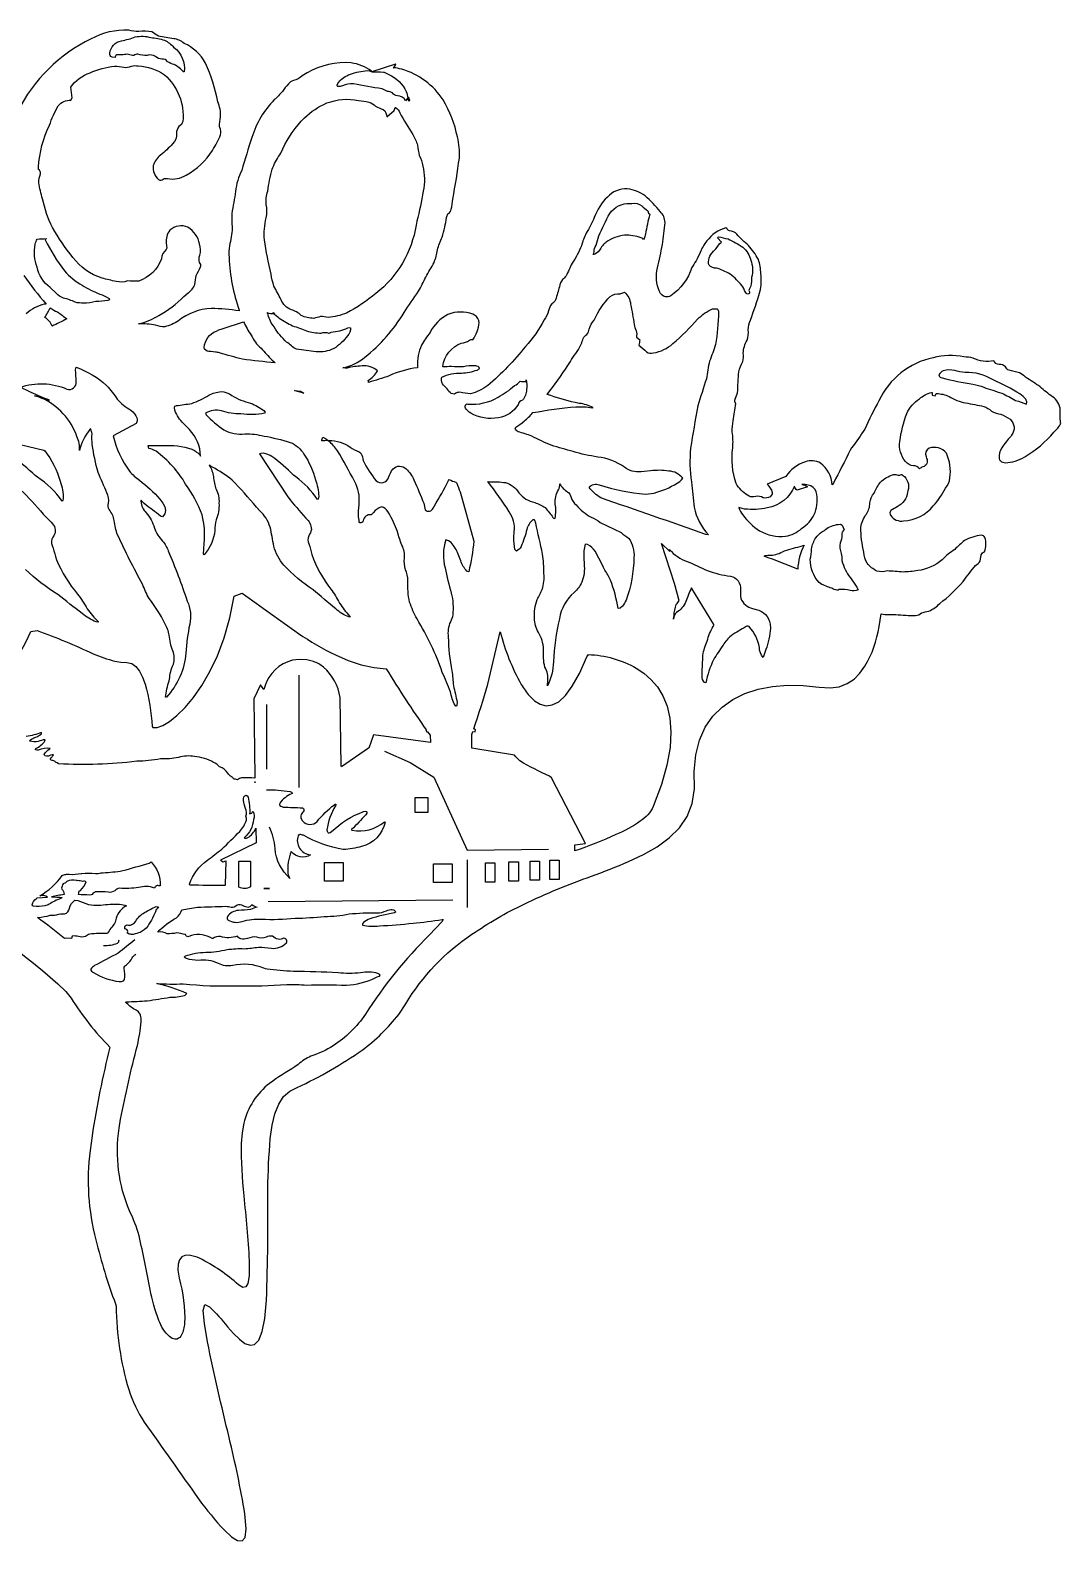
# Model space of a CAD drawing. Extents: x 1.7 to 29.6, y 0.9 to 42.6.
# Drawn here: x 14.39 to 28.33, y 22.17 to 42.61 of the extents above; entities that cross this region are included whole.
import ezdxf

# ---------------------------------------------------------------- set-up
doc = ezdxf.new("R2010")
doc.units = 0
doc.linetypes.add('0', pattern=[0])
doc.layers.add('1', color=7, linetype='0')

msp = doc.modelspace()

# ---------------------------------------------------------------- linework, layer by layer
at = {"layer": '1'}
for p, q in [((18.024033, 33.881729), (18.024033, 32.36097)), ((17.586552, 33.485916), (17.586552, 32.610962)), ((20.300598, 31.383011), (20.300598, 30.737747)), ((17.607384, 30.819382), (20.107262, 30.840218))]:
    msp.add_line(p, q, dxfattribs=at)
for points in [[(13.57438, 30.593529, -0.044635), (14.764706, 29.704674), (14.869312, 29.600952), (14.944256, 29.512642, 0.059472), (15.468751, 28.850328, 0.022771), (15.225774, 27.649263), (15.200012, 27.450775, 0.097722), (15.278763, 26.242393, 0.029607), (15.543514, 25.375435), (15.552418, 25.344383, 0.071149), (15.723362, 24.216072, 0.064079), (15.932042, 23.77556, -0.002054), (16.666775, 22.736856, 0.024811), (17.016628, 22.312347), (17.112251, 22.225227), (17.193005, 22.176003), (17.256218, 22.170891), (17.299221, 22.21608), (17.313728, 22.332695), (17.294327, 22.535118, 0.018485), (17.08131, 23.566715, -0.008055), (16.787901, 24.862385), (16.745697, 25.110619), (16.731796, 25.284225), (16.75312, 25.365356), (16.815948, 25.337654, -0.033522), (17.060204, 25.06739), (17.141113, 24.97599), (17.219536, 24.897934), (17.294151, 24.841553), (17.363602, 24.815262), (17.426567, 24.827438), (17.481705, 24.886459), (17.527683, 25.000702), (17.56316, 25.178551), (17.586798, 25.428398, 0.011185), (17.60535, 26.932262, -0.01755), (17.638275, 27.610931), (17.664307, 27.792244), (17.701599, 27.948364), (17.752232, 28.077942), (17.818256, 28.179665), (17.901749, 28.252174), (18.002445, 28.303711, 0.04379), (18.881453, 28.809135, 0.068935), (19.375275, 29.292488), (19.470222, 29.434662, -0.110842), (20.366585, 30.375692, -0.041088), (21.073036, 30.783417, -0.030495), (21.985373, 31.161043, 0.008599), (22.486116, 31.358742), (22.688984, 31.454933), (22.87421, 31.560959), (23.037273, 31.679794), (23.173649, 31.814468), (23.278812, 31.967964), (23.348232, 32.143295), (23.377377, 32.343475), (23.373898, 32.577988), (23.394497, 32.802979), (23.444935, 33.001999), (23.522816, 33.175789), (23.625767, 33.325043), (23.751392, 33.450485), (23.897297, 33.552803), (24.0611, 33.632729), (24.240406, 33.690956), (24.432835, 33.728203), (24.635998, 33.745178), (24.8475, 33.742592), (25.06496, 33.721161), (25.214909, 33.70858), (25.337254, 33.72541), (25.444378, 33.7668), (25.537304, 33.829041), (25.617046, 33.908463), (25.684658, 34.001366, 0.093036), (25.876629, 34.539032), (25.905315, 34.709122, 0.052844), (26.101604, 34.702263, 0.02837), (26.370527, 34.68866, 0.155202), (26.447544, 34.722527, -0.049264), (26.549129, 34.747185, 0.087552), (26.697796, 34.852013, 0.048582), (27.015018, 35.150749, -0.014016), (27.182613, 35.367165, 0.126129), (27.243893, 35.424141), (27.257858, 35.50824, -0.285411), (27.303143, 35.551743, 0.177005), (27.307447, 35.743927, 0.219404), (27.261921, 35.774994, 0.085507), (27.031277, 35.705475, 0.008487), (26.89925, 35.583534, 0.059961), (26.730129, 35.44207, -0.14728), (26.397976, 35.296814, -0.034923), (26.199833, 35.276253, 0.017079), (25.985867, 35.291718, -0.148715), (25.845829, 35.288948, -0.098005), (25.714573, 35.394814, -0.115662), (25.668652, 35.545799, -0.05165), (25.628368, 35.881851, -0.130985), (25.703747, 36.059082, 0.15357), (25.750189, 36.212685, -0.134787), (25.808224, 36.344521, -0.062392), (25.894085, 36.49131, -0.1275), (26.069632, 36.594685, -0.134862), (26.133358, 36.588074, 0.187687), (26.178478, 36.594925), (26.18716, 36.595581), (26.193953, 36.587708, -0.326844), (26.266819, 36.376671), (26.262392, 36.355164, -0.256224), (26.121847, 36.15976, 0.014359), (26.035263, 36.107788, 0.368841), (26.03233, 36.045322, 0.30373), (26.20805, 35.968399, 0.208419), (26.60976, 36.171478, 0.065393), (26.773785, 36.412933, 0.170726), (26.833881, 36.550285, 0.14982), (26.786327, 36.88488, 0.31125), (26.552513, 36.952194, 0.382201), (26.510723, 36.839783), (26.519327, 36.81456, -0.485197), (26.466696, 36.700394, 0.028083), (26.420546, 36.673439, 0.289341), (26.339886, 36.713066, -0.221095), (26.235096, 36.771729, -0.218407), (26.156574, 37.042831, -0.057086), (26.250717, 37.423679, -0.138549), (26.420689, 37.621681, -0.102325), (26.583607, 37.706894), (26.591869, 37.705521), (26.593052, 37.668869), (26.593449, 37.667877), (26.634884, 37.658844), (26.648739, 37.690041), (26.652309, 37.692139, -0.092288), (26.823513, 37.653595, 0.114701), (27.045246, 37.566528, -0.002993), (27.295048, 37.516708, -0.099652), (27.394802, 37.454529, 0.083071), (27.524548, 37.412598, -0.038237), (27.648487, 37.343216, -0.395936), (27.669804, 37.129608), (27.656656, 37.109684, 0.037037), (27.535395, 36.957741, 0.140605), (27.499031, 36.811356, 0.280256), (27.549557, 36.761673), (27.581425, 36.756111, 0.136931), (27.846409, 36.83535, 0.090924), (28.240032, 37.170059, 0.11658), (28.334591, 37.287537, 0.014649), (28.329075, 37.313362, -0.011566), (28.327473, 37.468048, 0.233104), (28.221157, 37.648514, -0.030254), (28.055492, 37.78244, 0.005321), (27.858936, 37.912025, 0.056762), (27.773739, 37.972672, 0.00112), (27.634302, 38.005695, -0.165044), (27.585972, 38.05175, 0.249097), (27.501453, 38.083202, -0.297473), (27.427876, 38.134277, -0.169071), (27.148594, 38.170334, 0.049213), (27.024418, 38.187248, 0.120991), (26.607227, 38.175789, 0.236424), (25.874462, 37.594765, 0.020063), (25.68256, 37.211578, -0.016737), (25.504669, 36.955769), (25.486773, 36.926144, -0.003094), (25.258364, 36.479897), (25.242786, 36.455513, 0.21641), (25.08313, 36.750141, 0.229966), (24.87821, 36.766354, 0.179286), (24.615009, 36.57048), (24.36031, 36.464973, -0.125635), (24.431215, 36.350826, -0.354488), (24.381575, 36.28706, -0.229235), (24.283665, 36.291847, 0.193428), (24.182217, 36.293068, -0.212888), (24.096979, 36.316341, -0.141331), (23.942562, 36.473793, -0.118295), (23.896267, 36.956718, 0.053238), (23.889919, 37.172104, -0.066994), (23.901524, 37.324066, -0.003301), (23.937496, 37.554977, -0.258717), (23.928532, 37.617332), (23.960567, 37.70219, -0.000698), (23.976398, 37.986282, -0.037567), (24.029949, 38.12471, 0.114516), (24.038364, 38.236633, -0.121485), (24.089354, 38.41259, 0.13028), (24.105434, 38.552834, -0.090525), (24.134007, 38.684143, 0.021028), (24.263149, 39.068008, 0.092599), (24.274471, 39.313507, 0.080892), (24.242115, 39.506523, 0.05088), (24.110546, 39.695663, -0.062317), (23.952908, 39.847057, 0.173144), (23.852688, 39.894875, -0.268625), (23.816219, 39.928459), (23.803448, 39.933083, 0.171391), (23.54665, 39.755241, 0.076928), (23.453388, 39.599907), (23.416241, 39.513496, -0.012326), (23.350475, 39.412399), (23.34251, 39.395004, -0.166243), (23.055984, 39.013046, -0.121854), (22.984798, 38.997826, -0.23723), (22.905161, 39.071259, -0.161079), (22.877703, 39.391796, 0.000077), (22.946497, 39.706917, 0.007248), (22.980078, 40.006359, 0.19184), (22.914402, 40.152405, 0.053001), (22.708708, 40.364704, 0.129791), (22.469067, 40.460983, 0.225046), (22.200531, 40.350044, 0.11517), (22.022587, 40.073318, -0.05442), (21.911564, 39.859383, 0.03959), (21.847721, 39.69194, -0.056261), (21.721188, 39.453552, -0.010017), (21.640347, 39.282608, -0.085874), (21.59103, 39.234108, 0.120034), (21.550465, 39.137108, -0.014427), (21.497601, 38.958885, -0.133547), (21.446568, 38.903755, 0.142286), (21.404377, 38.810863, -0.077614), (21.344509, 38.68927, -0.065776), (21.090008, 38.328377, -0.050232), (20.579872, 37.7995, -0.104022), (20.34692, 37.688225, -0.046833), (20.204048, 37.708488, 0.193424), (20.131737, 37.684448), (20.08622, 37.690384, -0.103901), (20.032234, 37.75576, -0.013471), (19.967094, 37.822586, -0.130123), (19.958317, 37.914162, -0.114529), (20.225458, 37.968414, 0.065657), (20.438326, 38.009171, 0.066458), (20.470364, 38.032249), (20.464191, 38.045944, 0.179287), (20.400629, 38.065823, 0.07678), (20.254124, 38.054375, -0.044533), (20.089489, 38.056488, -0.000598), (19.974529, 38.052406), (19.972691, 38.058723, -0.274389), (20.222015, 38.372818, 0.15788), (20.33292, 38.413261, -0.193245), (20.380848, 38.418991, 0.110821), (20.465956, 38.649422, 0.268917), (20.403084, 38.749916), (20.378475, 38.76326, 0.190253), (20.041481, 38.761314, 0.156258), (19.7999, 38.517448, 0.030606), (19.683716, 38.345833, 0.124795), (19.629053, 38.055851), (19.628727, 38.040764, 0.070816), (19.247456, 37.932198, -0.025375), (18.967239, 37.843025, 0.027295), (18.96188, 37.866913, 0.121211), (19.088573, 37.99707, 0.219712), (18.87929, 38.064842, 0.059373), (18.680099, 38.035805, -0.000378), (18.619659, 38.038048, 0.119926), (18.917534, 38.182724, 0.090394), (19.4478, 38.787113, -0.008885), (19.644344, 39.076248, 0.025702), (19.741577, 39.267929, 0.011665), (19.854111, 39.464767, 0.061473), (19.899673, 39.634819, -0.043212), (19.965008, 39.807755, 0.037557), (20.023609, 40.07452, -0.099818), (20.041679, 40.12204, 0.24877), (20.086647, 40.185181, 0.042413), (20.106556, 40.32325, 0.014748), (20.196327, 40.876247, 0.085757), (20.169933, 41.162971, 0.084819), (19.977966, 41.663216, 0.176046), (19.417007, 42.079849, 0.040147), (19.301456, 42.098701, 0.227815), (19.334942, 42.146553), (19.332199, 42.147087), (19.013542, 42.045845, 0.010879), (19.168324, 42.041386, -0.033546), (19.189095, 42.035614), (19.24152, 42.006508, -0.176796), (19.478573, 41.775879, -0.030487), (19.497238, 41.691772), (19.502911, 41.699471, -0.37471), (19.515675, 41.647079), (19.513832, 41.648056, -0.165213), (19.497055, 41.691505), (19.468739, 41.653084, 0.32337), (19.357265, 41.716946, -0.209599), (19.292671, 41.757858, 0.119853), (19.22208, 41.778244, -0.022836), (19.150902, 41.813957, -0.01054), (18.764389, 41.881767, 0.129841), (18.614109, 41.852131, -0.125491), (18.551094, 41.846436), (18.544514, 41.853409), (18.543625, 41.863731, -0.191519), (18.672256, 41.989792, -0.093269), (18.89286, 42.051804, -0.185704), (19.008381, 42.046875), (19.005558, 42.052307, 0.140158), (18.733486, 42.163223), (18.657497, 42.168823, 0.144004), (18.069466, 41.990837, -0.175902), (17.950741, 41.925926, 0.168465), (17.882687, 41.880623, 0.038533), (17.801346, 41.779121, -0.037868), (17.692753, 41.667404, 0.118701), (17.389223, 41.157135, 0.007094), (17.251949, 40.709915, 0.096611), (17.16938, 40.426842, 0.000603), (17.117733, 40.127602, 0.02909), (17.12291, 39.928932, -0.042788), (17.085136, 39.691803, 0.072074), (17.079842, 39.529785, 0.072407), (17.218662, 38.817978), (17.217979, 38.808357, 0.03953), (16.83844, 38.842388, 0.159228), (16.394604, 38.674618, -0.087286), (16.209599, 38.595268, -0.09839), (16.086426, 38.616547, 0.064056), (15.853695, 38.632874, 0.086047), (16.129303, 38.746513, 0.074811), (16.469296, 39.005363), (16.525185, 39.052513, 0.157667), (16.61747, 39.166985, -0.017008), (16.635227, 39.288124, -0.007592), (16.695887, 39.404011, 0.254697), (16.680744, 39.465157, -0.20159), (16.685785, 39.561371, 0.145689), (16.681143, 39.715721, 0.213368), (16.524055, 39.940235, 0.302876), (16.278059, 39.900063, 0.195413), (16.23011, 39.726608), (16.232716, 39.69278), (16.237396, 39.658615), (16.230156, 39.640747, 0.195855), (16.164059, 39.514687, -0.235884), (15.85807, 39.213692, -0.029348), (15.705212, 39.214417, -0.143128), (15.552932, 39.207085, -0.000274), (15.361568, 39.252266, -0.155044), (14.967169, 39.533676, -0.044968), (14.690662, 39.937454, -0.060148), (14.555691, 40.324608, -0.02661), (14.505502, 40.543976, -0.075214), (14.528876, 40.662064, 0.251627), (14.503582, 40.724228), (14.502121, 40.754417, -0.101261), (14.651375, 41.321144, -0.060644), (14.769891, 41.584896, -0.251747), (14.940678, 41.658363), (14.955391, 41.690712), (14.955936, 41.692711), (14.938236, 41.834473, -0.162184), (15.198685, 42.031055, -0.062695), (15.530102, 42.121574, -0.070567), (15.654217, 42.105209, 0.127672), (15.758205, 42.120644, -0.106784), (15.851158, 42.124107, -0.139013), (16.206635, 42.005257, -0.238696), (16.455145, 41.373131, -0.198287), (16.400795, 41.302368, 0.213898), (16.37047, 41.210358, -0.208971), (16.316368, 41.069328, -0.0399), (16.152082, 40.918159, 0.119578), (16.053547, 40.775688, 0.254455), (16.126139, 40.587372, 0.364079), (16.188498, 40.593513, -0.185061), (16.247395, 40.599258, 0.184896), (16.500376, 40.646378, 0.131578), (16.854837, 40.981308, 0.05346), (16.965305, 41.192604, 0.198646), (16.953255, 41.291023), (16.951645, 41.298622, -0.056031), (16.966183, 41.435402, 0.105519), (16.929085, 41.638199, 0.061213), (16.759462, 42.162624, 0.170246), (16.470795, 42.428719, 0.160734), (16.331627, 42.49131, -0.034762), (16.123562, 42.528381, -0.037904), (16.036407, 42.584541, 0.060585), (15.859768, 42.58947, -0.048512), (15.72263, 42.6054, 0.140213), (15.212985, 42.489082, 0.164272), (14.220055, 41.510292, 0.019066)], [(14.302007, 39.288952, 0.031508), (14.60725, 38.902245), (14.605171, 38.900803), (14.578308, 38.89933, 0.132618), (14.335817, 38.769043, -0.016134)], [(13.478981, 37.185928), (14.572033, 36.923317), (14.585159, 36.917297, -0.103771), (14.793358, 36.505035, -0.094457), (14.837523, 36.265079, -0.112959), (14.822632, 36.236214, 0.09427), (14.487904, 36.559578), (14.456978, 36.583389, 0.038748), (14.136924, 36.841694, 0.072337)], [(14.257019, 36.390915, -0.034412), (14.562958, 36.060997, -0.029319), (14.706608, 35.9104, -0.334608), (14.697824, 35.75016, 0.259996), (14.686935, 35.633682, -0.035231), (14.730278, 35.487572), (14.745991, 35.442299, 0.077664), (15.030361, 34.979027, -0.022489), (15.162281, 34.779007, 0.042366), (15.312115, 34.603073), (15.302784, 34.599342), (15.282631, 34.603287, -0.082811), (15.092576, 34.715576, -0.004198), (14.761997, 34.974106, -0.053224), (14.326337, 35.310825, -0.081028)], [(13.660759, 33.571289, 0.143807), (14.396137, 34.470413), (14.482468, 34.487, -0.020757), (15.242196, 34.17083, 0.03871), (15.535347, 34.072014), (15.615936, 34.057808), (15.695538, 34.052063), (15.762775, 34.040024), (15.819901, 33.99984), (15.86874, 33.936386), (15.909924, 33.854927), (15.944073, 33.760712, -0.054659), (16.038734, 33.185295), (16.050903, 33.172478), (16.10759, 33.173325), (16.183132, 33.200974), (16.273781, 33.255409), (16.375782, 33.336617), (16.485386, 33.444618), (16.598831, 33.579399), (16.712376, 33.740959), (16.822262, 33.929306), (16.924744, 34.14444), (17.01606, 34.386353), (17.092468, 34.65506), (17.150208, 34.950539), (17.259245, 34.989212, 0.000413), (18.019045, 34.446186, 0.031713), (18.519569, 34.155159), (18.691387, 34.08107), (18.865589, 34.023293), (19.041946, 33.984711), (19.20816, 33.965454, 0.016086), (19.747948, 33.141403), (19.740978, 33.136574), (19.757545, 33.114517), (19.767403, 33.114517), (19.799507, 33.07074), (19.807137, 32.971573), (19.803707, 32.971565), (19.035095, 33.075874), (19.033981, 33.073273), (18.969345, 32.895508), (18.96814, 32.893456), (18.5998, 32.640572), (18.599037, 32.648514), (18.582623, 33.577942, 0.181372), (18.357592, 33.991383, 0.077966), (18.223743, 34.065506), (18.131535, 34.089806), (18.029938, 34.095146), (17.939125, 34.082619, 0.270403), (17.563877, 33.726234), (17.551411, 33.688713, -0.020217), (17.506859, 33.748512), (17.413399, 33.561592), (17.43121, 32.505142), (17.43066, 32.490036, 0.019367), (17.250628, 32.492981, 0.140852), (17.19381, 32.466042, 0.01364), (17.140091, 32.479652, 0.3122), (17.113018, 32.505119, -0.15803), (17.065018, 32.556854, 0.154097), (16.951923, 32.643181, 0.124395), (16.871799, 32.701385, 0.11347), (16.612133, 32.78019, 0.129829), (16.395229, 32.767212, -0.049931), (16.152428, 32.747963, -0.034393), (15.830666, 32.716003, -0.041793), (14.773582, 32.681519), (14.752689, 32.695435, -0.189596), (14.719688, 32.720078, 0.082439), (14.67272, 32.730343, -0.588163), (14.676543, 32.769852, 0.16765), (14.702938, 32.805672, 0.088054), (14.638561, 32.787605, -0.248195), (14.58083, 32.800804), (14.580368, 32.809433, -0.164675), (14.647569, 32.880024, 0.037802), (14.657909, 32.891228, 0.123876), (14.498085, 32.867783, -0.106354), (14.460711, 32.870911, -0.263369), (14.464619, 32.891464, 0.167857), (14.588558, 32.993912), (14.591084, 33.005829), (14.584641, 33.008743, 0.064085), (14.498924, 32.984444, -0.095991), (14.380089, 32.989708)], [(14.380669, 32.996437, -0.107069), (14.439812, 33.032494, 0.096207), (14.535957, 33.084038), (14.541626, 33.094696), (14.542004, 33.106445, -0.053973), (14.33617, 33.05246)], [(17.586452, 32.332115, -0.047024), (17.905586, 32.306862), (17.9235, 32.300747, -0.823563), (17.92664, 32.276726, 0.129285), (17.765791, 32.148945, 0.465124), (17.793564, 32.102692), (17.813423, 32.097496, 0.00747), (18.072887, 32.087246, -0.568503), (18.081091, 32.033455), (18.073137, 32.022678, 0.428301), (18.077366, 31.908234, 0.442116), (18.270699, 31.901421, -0.056806), (18.505173, 32.129494), (18.516228, 32.134651), (18.522804, 32.13414), (18.524269, 32.127235), (18.519985, 32.113235, 0.106514), (18.404573, 31.78875, 0.178949), (18.421642, 31.748917), (18.433189, 31.747467), (18.448307, 31.75296), (18.467175, 31.766068, -0.103311), (18.899158, 32.035751), (18.922173, 32.040085), (18.937824, 32.038719), (18.944969, 32.031029), (18.942455, 32.016418), (18.929123, 31.994247, -0.022833), (18.737989, 31.794357, 0.444057), (18.746246, 31.782791, 0.225808), (19.181812, 31.897263), (19.190575, 31.890732, -0.290523), (18.87368, 31.564371, -0.062696), (18.626385, 31.521812, -0.081597), (18.087048, 31.714796, 0.075928), (18.035824, 31.725182), (18.024086, 31.720428), (18.015625, 31.710083, 0.497382), (18.181923, 31.452362, -0.398216), (17.922825, 31.496048, 0.124146), (17.876333, 31.197847, 0.095929), (17.904144, 31.132927, -0.191779), (17.702759, 31.535446, 0.100509), (17.626373, 31.827362)], [(15.806927, 30.299591, 0.017602), (15.581125, 30.120018, 0.005154), (15.258864, 29.952482, 0.072396), (15.209099, 29.905807), (15.208729, 29.892738), (15.220871, 29.877319), (15.244152, 29.859329, 0.105677), (15.592419, 29.736588), (15.626316, 29.738121), (15.651428, 29.746567), (15.665764, 29.762878, 0.08057), (15.659818, 29.914288, -0.275239), (15.692875, 29.964447, 0.142949), (15.76989, 30.058327, -0.125459), (15.820816, 30.105141)], [(15.382038, 30.225349, 0.120592), (15.570868, 30.257425, 0.244459), (15.592125, 30.299347)]]:
    msp.add_lwpolyline(points, format="xyb", dxfattribs=at)
for points in [[(15.536861, 42.235497), (15.49631, 42.243454, -0.411131), (15.46784, 42.295193, -0.345217), (15.623276, 42.462814, 0.04458), (15.810505, 42.516281, -0.117305), (16.021561, 42.508369, -0.047765), (16.206692, 42.472298, -0.112195), (16.330647, 42.375618, -0.271666), (16.472504, 42.043137), (16.46542, 42.043861, 0.072632), (16.337761, 42.141937, -0.058794), (16.245377, 42.180305, 0.313262), (16.170311, 42.216805, -0.17247), (16.086349, 42.250328, 0.223977), (15.970929, 42.266373, -0.101132), (15.847708, 42.2826, 0.178345), (15.790779, 42.266747, -0.119829), (15.720108, 42.279358, 0.107095), (15.646305, 42.273087, 0.066693), (15.559936, 42.27285, 0.312582)], [(17.581337, 40.247406, -0.088994), (17.603535, 40.430954, -0.030312), (17.662235, 40.726303, -0.060611), (17.766994, 40.918915), (17.780407, 40.942322), (17.80821, 41.001976, -0.088533), (18.101618, 41.421833, -0.088958), (18.403961, 41.622604, -0.140085), (18.833326, 41.656124, -0.007728), (18.971043, 41.635178, -0.120085), (19.06266, 41.578941, 0.019873), (19.164005, 41.534012, -0.273361), (19.213409, 41.434265), (19.312088, 41.518936), (19.313862, 41.520775), (19.329861, 41.561195), (19.333805, 41.56266, -0.177634), (19.389378, 41.490372, 0.018565), (19.566784, 41.195641, -0.051333), (19.630501, 41.052719, 0.038994), (19.653992, 40.912239, -0.09735), (19.701752, 40.769753, -0.108905), (19.708702, 40.42955, -0.018522), (19.621494, 40.024406), (19.610821, 39.97049, -0.190211), (19.067551, 39.04575, -0.051659), (18.671074, 38.780502, -0.074392), (18.419712, 38.721153, 0.053828), (18.317802, 38.733185, -0.024889), (18.225246, 38.708595, -0.120148), (18.056377, 38.748604, 0.130458), (17.923218, 38.823349, -0.191281), (17.783531, 38.960922, 0.006297), (17.687775, 39.145676, -0.060947), (17.650497, 39.306976, -0.022482), (17.558609, 39.771854, -0.091169), (17.584482, 40.067764, 0.107502)], [(22.020855, 39.606865, -0.155063), (22.045788, 39.698456, 0.029992), (22.082882, 39.826424, -0.020528), (22.231215, 40.12751, -0.260459), (22.504604, 40.262733), (22.528851, 40.263443, -0.189973), (22.667652, 40.231865, 0.069042), (22.746662, 40.164513), (22.757732, 40.130081), (22.774952, 40.116165, 0.036431), (22.715874, 39.848656, -0.02161), (22.69775, 39.787498), (22.68877, 39.776039), (22.677334, 39.788414), (22.657711, 39.799217, 0.084253), (22.430515, 39.835686, 0.114598), (22.183018, 39.739727, 0.098298), (22.09054, 39.628914, -0.147223), (22.014774, 39.571823), (22.008953, 39.574478, 0.168063)], [(14.742256, 39.047508), (14.658463, 39.124298, -0.169502), (14.481445, 39.399513, -0.128872), (14.45612, 39.710651, -0.056662), (14.483799, 39.782043, 0.016107), (14.610271, 39.786743), (14.592651, 39.771469, 0.045699), (14.854481, 39.349682, 0.084594), (15.092258, 39.157143, 0.056237), (15.333641, 39.037624, -0.02926), (15.447394, 38.983784, -0.073643), (15.463093, 38.965103), (15.453163, 38.95594), (15.438038, 38.949471, -0.042249), (15.276596, 38.938019, -0.109163), (15.111169, 38.915375, -0.068922), (14.998146, 38.92614, 0.056024), (14.839081, 38.983864, -0.10046)], [(23.677731, 39.386574, -0.224167), (23.574955, 39.430016), (23.568983, 39.444237, -0.248053), (23.653606, 39.635994), (23.666842, 39.649105, -0.069254), (23.744442, 39.740028), (23.688984, 39.796669), (23.689426, 39.79834), (23.701199, 39.813118, -0.002098), (23.832272, 39.782845, -0.039258), (24.032833, 39.670036, -0.155875), (24.139202, 39.497681, -0.162825), (24.1497, 39.263077), (24.148769, 39.249054, -0.163675), (24.118519, 39.098911), (24.114803, 39.08696, -0.11641), (24.12254, 39.050323, -0.586394), (24.075779, 39.049728), (24.066814, 39.063126, 0.135812), (23.946026, 39.230804, 0.126988), (23.760685, 39.354904, 0.0836)], [(21.071938, 37.316978, 0.033658), (21.191204, 37.432999, -0.022148), (21.771523, 37.512691, -0.049394), (21.993801, 37.499702), (22.00552, 37.501411, 0.095968), (21.818775, 37.557861), (21.762871, 37.568451, -0.011613), (21.385151, 37.677994, 0.014), (21.665821, 38.068993, -0.037507), (21.809673, 38.287537, 0.064362), (21.871326, 38.436527, -0.145808), (21.922802, 38.491989, 0.186353), (21.952911, 38.56234, -0.121384), (22.022488, 38.686256, -0.094787), (22.239017, 39.006271, -0.186411), (22.37018, 39.041031, 0.123293), (22.420177, 39.060356), (22.429783, 39.06337, -0.192541), (22.51366, 38.899734, -0.01919), (22.560339, 38.626816, 0.050675), (22.589916, 38.542046, -0.128613), (22.591633, 38.452736), (22.634991, 38.421753), (22.638004, 38.418289, -0.016623), (22.626514, 38.344856, -0.048402), (22.728445, 38.256023, 0.249754), (22.822239, 38.240623, 0.141081), (23.087154, 38.367447, 0.028127), (23.420912, 38.698444, -0.100561), (23.623741, 38.835541, -0.121906), (23.68639, 38.835838, -0.254626), (23.702892, 38.792435, -0.037886), (23.662228, 38.354034, -0.02188), (23.582386, 38.130692, 0.026624), (23.538914, 37.890877, 0.003273), (23.4221, 37.523849, 0.006815), (23.326256, 36.951149, 0.064733), (23.337315, 36.494911, 0.004726), (23.374561, 36.153526, 0.140853), (23.567501, 35.780205), (23.531801, 35.783169, 0.004358), (22.10957, 36.278305, -0.078258), (21.951046, 36.424538, -0.325935), (22.088284, 36.456207, 0.052632), (22.715366, 36.331673, 0.094937), (22.867924, 36.356964, 0.077196), (23.180271, 36.502098), (23.203732, 36.523895), (23.218952, 36.545471, 0.212923), (23.030014, 36.643532, 0.06957), (22.783489, 36.644653), (22.698009, 36.63665), (22.655315, 36.63382, -0.183916), (22.429028, 36.69355, 0.128829), (22.06831, 36.832825, -0.038984), (21.737751, 36.907349, -0.011724), (21.439686, 36.990921, -0.01846), (21.176868, 37.113953, 0.024928), (20.991852, 37.174534, -0.250377), (20.952934, 37.22295), (20.954742, 37.229496), (20.958427, 37.235207, 0.036431)], [(14.625195, 38.781212, 0.05005), (14.657627, 38.851349, 0.055492), (14.760189, 38.795456, -0.01055), (14.883144, 38.70237, -0.026167), (14.685183, 38.603943, 0.203434), (14.586441, 38.720093, 0.020897)], [(16.89616, 38.25148), (16.831383, 38.258537, -0.232552), (16.748707, 38.293953), (16.743061, 38.31427, -0.28576), (16.908276, 38.535988), (16.943535, 38.551491, -0.00548), (17.277718, 38.661285, 0.058292), (17.378826, 38.482956, 0.124306), (17.514942, 38.305836, 0.034905), (17.659945, 38.146656), (17.694836, 38.116821), (17.701992, 38.107071, -0.009492), (17.262295, 38.155083, -0.010439), (16.952221, 38.242172, 0.021409)], [(18.684544, 38.473534, -0.100829), (18.495979, 38.298935, -0.144772), (18.256828, 38.257652, -0.007951), (17.992397, 38.293549, -0.142275), (17.92359, 38.339066, 0.054457), (17.85857, 38.387558, -0.071297), (17.689083, 38.592651, -0.124461), (17.610765, 38.757362, 0.035678), (17.596081, 38.786667, 0.04896), (17.687092, 38.769791), (17.675713, 38.785172), (17.675999, 38.785965, -0.002254), (17.760422, 38.71125, 0.013024), (17.937893, 38.606926, -0.040464), (18.129082, 38.538391, 0.073581), (18.327042, 38.510155, -0.205838), (18.425211, 38.508556, 0.284233), (18.461983, 38.523903, 0.09974), (18.686422, 38.578724, -0.185888), (18.725161, 38.581352, -0.207226)], [(14.403885, 37.70649, 0.00977), (14.252377, 37.775002, -0.190262), (14.885547, 37.751495, 0.548043), (15.01265, 37.852821, -0.005617), (15.003044, 38.013229, -0.058405), (15.011974, 38.046104, -0.092393), (15.423939, 37.801872, -0.021269), (15.567474, 37.615288, 0.078195), (15.749139, 37.468132, -0.161075), (15.835523, 37.354862, -0.140112), (15.829594, 37.293571), (15.824291, 37.2882), (15.512102, 37.120651, 0.102187), (15.733406, 36.640251, 0.063505), (15.86879, 36.517891, -0.045279), (16.143108, 36.264473), (16.182552, 36.210136), (16.209084, 36.157692), (16.219376, 36.10849), (16.210094, 36.063858), (16.177906, 36.025131), (16.152031, 36.033783, -0.002742), (15.932494, 36.201809, -0.034603), (15.889812, 36.249092), (15.885895, 36.233917, 0.172071), (15.95857, 36.076988, -0.111984), (16.070114, 35.872032, 0.10812), (16.181694, 35.695343, -0.088129), (16.257195, 35.561546, -0.022588), (16.513882, 34.883804, -0.165474), (16.547485, 34.571732, 0.03705), (16.497488, 34.178116, -0.163641), (16.234318, 33.585922), (16.218204, 33.582909, -0.047062), (16.270855, 33.803352), (16.275158, 33.82576, -0.098861), (16.327486, 34.028397, 0.179839), (16.319118, 34.210022, -0.075424), (16.270382, 34.42083, 0.080492), (16.211246, 34.582504, 0.054557), (15.998352, 34.919136, -0.032519), (15.909648, 35.110657, -0.017072), (15.572216, 35.780109, -0.059438), (15.524771, 35.971695, 0.150493), (15.45723, 36.121361, -0.18097), (15.451015, 36.209087, 0.132311), (15.427043, 36.348961, 0.001589), (15.307047, 36.624504, -0.027888), (15.227901, 37.002258, -0.025285), (15.225673, 37.144642, 0.079119), (15.208172, 37.21283), (15.197387, 37.205704, 0.127789), (15.057634, 36.919804, 0.119919), (15.021817, 37.111458, 0.199532), (14.545712, 37.631302, -0.003452), (14.446232, 37.662407, -0.068112), (14.547825, 37.630646, 0.047487), (14.651455, 37.603264, -0.036425)], [(26.898842, 38.003666, 0.122918), (26.745005, 37.99918, 0.19946), (26.686329, 37.942417, 0.405368), (26.712627, 37.910435), (26.728924, 37.90432, 0.030356), (27.145649, 37.819962, -0.04505), (27.291708, 37.77586, 0.008742), (27.535679, 37.697647, -0.010811), (27.722767, 37.599327, -0.032686), (27.869816, 37.547623), (27.875103, 37.580048), (27.859676, 37.614403), (27.827366, 37.649879), (27.781979, 37.685669, 0.03575), (27.418888, 37.876297, 0.154044), (27.041069, 37.976078, -0.079642)], [(20.31255, 37.549667, 0.158944), (20.720612, 37.642315, 0.061559), (20.942413, 37.80056, 0.11266), (21.019844, 37.857796), (21.038723, 37.85321), (21.095032, 37.852615), (21.096714, 37.853378, 0.158789), (21.099251, 37.879036, -0.1091), (21.104263, 37.745682, -0.200176), (21.050091, 37.600494, 0.282904), (20.990517, 37.539886, -0.226647), (20.725159, 37.364403, -0.18502), (20.350721, 37.426159, -0.089655), (20.279762, 37.494354, -0.24197), (20.282841, 37.544228, -0.207503)], [(16.077053, 36.987358), (16.186062, 36.988625, -0.093096), (16.576778, 36.938885, -0.126034), (16.69479, 36.84539, 0.192755), (16.544071, 37.202766), (16.46487, 37.286018, -0.116306), (16.345795, 37.46489), (16.340298, 37.496117), (16.344673, 37.522919), (16.366898, 37.528595, 0.007124), (16.57465, 37.557671, 0.0588), (16.805927, 37.668751, -0.0961), (16.97237, 37.718048, -0.141911), (17.117287, 37.66613, 0.073578), (17.372417, 37.55994, -0.088087), (17.550453, 37.460129), (17.569054, 37.438797), (17.56197, 37.424561, -0.076675), (17.240337, 37.414917, -0.077374), (16.977013, 37.457195, 0.197517), (16.76318, 37.424469), (16.770042, 37.405121, 0.0589), (17.010845, 37.200462, 0.160044), (17.294626, 37.145866, -0.069581), (17.553066, 37.116135, -0.034732), (17.908638, 37.030899, -0.163336), (18.093422, 36.871407, -0.087987), (18.249641, 36.522469, -0.070315), (18.293976, 36.302307), (18.291821, 36.280617), (18.286633, 36.262367), (18.275772, 36.257683, 0.096178), (17.982666, 36.562576), (17.954052, 36.585724, 0.037182), (17.661119, 36.840282, 0.091841), (17.547581, 36.8834), (17.512032, 36.882378), (17.493591, 36.875748), (17.876411, 36.291965, 0.010373), (18.117195, 36.005775, -0.234741), (18.193741, 35.851456, -0.095109), (18.158585, 35.76844, 0.205034), (18.160156, 35.657349, -0.031117), (18.19994, 35.513077, 0.082599), (18.45908, 35.045738, -0.029365), (18.575474, 34.856857, 0.044146), (18.711281, 34.681335), (18.720093, 34.668205), (18.701996, 34.670296, -0.098456), (18.524317, 34.779236, -0.004554), (18.21801, 35.036255, -0.058999), (17.820641, 35.369774, -0.105609), (17.684547, 35.627213, 0.014094), (17.636398, 35.885422, 0.126836), (17.495842, 36.105919), (17.451279, 36.154678, 0.020113), (17.12009, 36.521629, 0.05474), (16.855782, 36.694324, -0.009473), (16.81078, 36.72393, -0.121005), (16.868397, 36.564568, 0.038229), (16.903786, 36.395645, -0.152109), (16.942814, 36.209236, -0.119179), (16.906025, 35.981838, 0.074195), (16.887878, 35.837395, -0.157348), (16.742798, 35.510063), (16.736191, 35.516747), (16.744411, 35.661972, 0.088103), (16.714615, 36.049835, 0.063373), (16.492966, 36.466972, 0.101659), (16.092876, 36.909828, 0.074312), (15.996353, 36.948441), (15.987282, 36.988976), (16.027813, 36.987648)], [(18.045361, 37.721527), (18.092319, 37.695152), (17.97575, 37.728142), (17.966217, 37.731651, -0.037692)], [(20.214901, 35.42749), (20.178699, 35.51841, 0.106371), (20.084171, 35.674843), (20.05098, 35.698433), (20.01218, 35.712334, 0.139017), (20.003061, 35.33268, 0.016744), (20.087795, 34.991043, -0.082384), (20.107185, 34.696102, -0.075678), (20.074318, 34.603134, 0.127581), (20.045277, 34.398544, 0.040865), (20.094982, 33.939552, -0.01964), (20.116325, 33.738907, -0.026925), (20.165014, 33.513081, -0.071673), (20.158913, 33.462555), (20.148804, 33.461861), (20.138256, 33.473557, -0.085264), (20.077785, 33.656952, 0.006242), (19.965897, 33.918762, 0.054558), (19.623495, 34.641701, -0.044587), (19.523453, 34.869362, -0.073275), (19.501078, 35.162006, 0.108669), (19.466953, 35.308624, -0.106705), (19.454323, 35.465675, 0.131223), (19.420235, 35.638504, -0.042734), (19.359589, 35.824821, 0.023258), (19.243515, 36.073494), (19.22765, 36.097389, 0.229254), (19.142227, 36.156662, 0.179716), (19.035784, 36.081547, -0.032904), (19.001572, 36.051476, 0.418287), (18.895269, 35.969139, -0.388688), (18.850445, 35.943748), (18.842709, 35.955238, -0.084182), (18.835285, 36.134323), (18.840183, 36.194756, 0.154214), (18.776249, 36.506752, 0.013351), (18.547707, 36.916229, 0.059964), (18.432205, 37.048195), (18.420078, 37.054199, 0.015563), (18.33527, 37.051445, -0.02911), (18.347153, 37.101746, -0.063705), (18.42009, 37.057976), (18.431107, 37.054123, -0.175611), (18.717493, 36.964935, 0.023165), (18.841467, 36.901646, -0.24502), (18.888784, 36.806004), (18.895479, 36.78548, 0.064345), (19.071115, 36.512314, 0.534545), (19.238623, 36.554691, -0.078527), (19.298948, 36.672493, -0.4207), (19.476204, 36.671246, -0.111783), (19.581417, 36.523483, -0.006148), (19.715504, 36.206467, 0.053802), (19.734661, 36.117912, 0.539258), (19.840057, 36.140228), (19.858116, 36.173466, 0.028744), (20.048313, 36.513725), (20.058788, 36.528549, 0.04685), (20.148424, 36.49184), (20.155081, 36.486176), (20.160238, 36.479122, -0.007925), (20.207504, 36.360794), (20.392387, 35.693741, -0.030884), (20.324192, 35.281235), (20.299133, 35.290359, -0.125009)], [(21.881374, 35.465469), (21.884594, 35.387367, -0.117822), (21.853191, 35.139874, -0.11295), (21.747982, 35.000732, 0.169651), (21.549297, 34.645462, 0.050371), (21.471083, 34.061409, -0.094965), (21.389431, 33.738052), (21.387684, 33.744148), (21.391794, 33.80291, 0.179115), (21.352467, 33.989952, -0.076391), (21.335388, 34.231644, 0.134228), (21.265659, 34.459885, -0.137886), (21.214516, 34.652519, -0.103416), (21.247948, 34.905029, 0.007034), (21.318356, 35.040123, 0.09759), (21.340969, 35.258369, 0.027862), (21.323565, 35.519527, 0.000094), (21.229763, 35.938358, 0.01541), (21.213779, 35.984612), (21.191444, 35.983269, 0.170851), (21.110073, 35.854164, -0.04024), (21.030844, 35.619991, -0.145821), (20.968601, 35.559425), (20.94891, 35.580582, -0.07521), (20.935352, 35.742447), (20.93886, 35.823326, 0.184571), (20.870796, 36.091713, 0.025529), (20.580139, 36.499817), (20.611008, 36.495987, -0.050631), (20.81918, 36.486626, -0.187585), (21.000723, 36.348995, 0.169393), (21.217535, 36.21664, -0.066731), (21.357189, 36.147636, -0.031458), (21.462439, 36.014236, 0.054529), (21.481609, 35.999962), (21.491497, 36.005836, 0.095838), (21.494894, 36.197056, -0.163554), (21.537945, 36.387909, 0.128067), (21.555943, 36.471619, 0.167339), (21.660942, 36.36338, -0.17665), (21.708549, 36.285973, 0.142488), (21.775684, 36.18399, 0.090607), (21.980259, 36.017357, -0.134889), (22.09988, 35.945717), (22.385212, 35.809982, 0.02028), (22.486774, 35.736977, -0.175922), (22.55862, 35.472427, -0.082049), (22.4527, 34.897736, -0.050074), (22.403721, 34.813705), (22.374401, 34.788109), (22.344524, 34.781868, 0.051988), (22.240561, 35.167702, 0.041796), (22.164549, 35.304016, 0.013272), (22.033749, 35.557449, 0.116384), (21.932262, 35.647575), (21.900707, 35.655472, 0.089163)], [(24.82962, 36.459797, -0.188611), (24.905666, 36.430008), (24.767788, 36.385658, -0.268695), (24.732525, 36.43782, -0.252492), (24.363361, 36.145073, -0.075408), (24.056652, 36.127914), (24.02103, 36.134926), (23.977207, 36.150703, 0.101177), (24.032759, 36.049206, 0.086515), (24.257463, 35.835339, 0.16102), (24.611418, 35.762699, 0.142811), (24.825039, 35.864334), (24.857708, 35.889938, 0.148312), (25.010603, 36.083084, 0.136283), (25.025339, 36.361015, 0.280736), (24.91811, 36.452248, 0.082721)], [(25.485455, 35.027267, 0.093327), (25.337765, 35.039261, -0.281561), (25.304924, 35.033249, -0.104171), (25.23505, 35.058136, -0.046633), (25.08305, 35.119545), (25.063557, 35.135056, -0.18529), (24.944698, 35.449432, 0.08631), (24.959591, 35.591133, -0.079447), (25.018276, 35.739334, -0.023353), (25.098904, 35.819771, 0.095819), (25.167629, 35.865974, -0.138618), (25.347958, 35.922188, -0.104226), (25.374752, 35.911095), (25.404758, 35.847359, 0.330415), (25.373348, 35.777222, -0.091739), (25.350073, 35.670448, 0.158178), (25.364574, 35.529541, -0.059932), (25.373386, 35.431076, 0.09901), (25.487255, 35.200508), (25.547184, 35.114204), (25.575947, 35.07093), (25.590954, 35.035355, -0.171467)], [(24.342274, 34.227249), (24.307171, 34.120651, -0.17284), (24.255669, 34.257713, 0.142175), (24.116236, 34.54034, 0.334219), (24.076809, 34.537781, 0.022155), (23.874332, 34.415352, 0.085132), (23.764978, 34.288017, 0.017547), (23.635426, 34.088753, 0.06498), (23.531521, 33.778847), (23.514172, 33.782547, -0.215902), (23.481625, 33.868416), (23.480495, 33.898697, 0.005395), (23.491459, 34.149719, -0.073154), (23.551205, 34.343376, -0.08643), (23.630316, 34.538033), (23.640705, 34.559517), (23.639523, 34.565582), (23.342571, 35.055443), (23.338184, 35.06221, 0.050144), (23.261711, 34.876133, -0.144266), (23.134163, 34.728745, 0.2149), (23.095707, 34.639091, -0.089259), (23.101482, 34.683769, -0.062291), (23.131329, 34.839386, 0.065305), (23.171658, 34.890129), (23.16814, 34.905968), (23.118725, 35.088547), (23.108715, 35.120834), (22.931965, 35.660667), (23.042637, 35.552727), (23.040302, 35.581711, 0.137598), (23.279034, 35.420967, -0.005537), (23.55183, 35.295486, 0.057018), (23.865705, 35.221863, -0.373482), (24.00176, 35.038239, -0.020316), (24.000805, 34.94651), (24.004749, 34.923332, 0.250606), (24.164791, 34.782768), (24.213245, 34.768394, -0.32833), (24.40202, 34.572311), (24.404919, 34.518456, -0.076083)], [(24.807095, 35.621109, 0.074359), (24.860035, 35.641739, 0.103288), (24.775562, 35.314323, 0.003912), (24.318867, 35.492966, -0.125141), (24.387577, 35.503319, 0.123085), (24.56838, 35.549442, -0.056697)], [(20.747925, 34.468399, 0.062413), (21.031971, 33.757389, 0.035522), (21.144489, 33.601089), (21.215096, 33.534225), (21.290257, 33.488487), (21.369678, 33.468285), (21.453091, 33.478035), (21.540203, 33.522133), (21.630741, 33.605019), (21.724422, 33.731094), (21.820965, 33.904778), (21.920094, 34.130478), (21.941868, 34.16053, -0.118124), (22.590374, 33.977928), (22.692852, 33.908859), (22.788998, 33.824265), (22.875492, 33.722588), (22.949009, 33.602242), (23.006214, 33.461662), (23.043789, 33.299263), (23.058407, 33.113487), (23.046741, 32.902748), (23.005466, 32.665489), (22.931255, 32.400124), (22.820812, 32.105141, -0.134642), (22.643795, 31.90538, -0.054333), (22.315779, 31.725044, -0.028338), (21.759808, 31.505699), (21.759861, 31.586601), (21.902782, 31.603096), (21.90279, 31.603981), (21.445347, 32.491257), (21.417858, 32.513245, -0.021585), (21.013863, 32.721077, -0.05601), (20.943462, 32.800102), (20.364292, 32.893875), (20.364319, 33.077347), (20.378765, 33.118217), (20.408295, 33.114532), (20.413906, 33.142029), (20.391273, 33.154167, 0.011681), (20.581226, 33.759995)], [(17.432339, 32.438622), (17.432507, 32.428646, -0.988213)], [(17.44635, 31.614227), (16.966465, 31.376991), (16.999565, 31.354942), (17.037594, 31.371231), (17.038162, 31.371109), (17.028545, 31.039421), (17.022802, 31.035593, 0.001486), (16.550344, 31.038874), (16.54351, 31.053566, -0.152671), (16.787804, 31.379623, 0.000943), (16.983131, 31.527641, -0.001255), (17.226017, 31.76812, 0.102589), (17.315132, 31.920313, 0.15145), (17.30928, 31.975525, 0.171028), (17.304054, 32.078438), (17.286161, 32.138214, -0.167751), (17.278194, 32.234985), (17.291542, 32.249496), (17.311073, 32.256615), (17.326279, 32.249763), (17.3377, 32.231628, -0.073756), (17.358364, 32.005402, 0.254451), (17.3974, 32.03466), (17.402401, 32.038177), (17.406963, 32.036591, -0.206684), (17.412605, 31.929596, -0.189574), (17.286472, 31.680664), (17.29549, 31.675636), (17.314262, 31.678268), (17.332085, 31.684273, 0.15678), (17.443012, 31.810738)], [(14.58691, 30.761887, -0.079225), (14.436241, 30.756439), (14.419575, 30.76265), (14.417206, 30.775276, -0.195639), (14.469349, 30.85714), (14.485264, 30.870819), (14.622269, 30.878288, 0.250533), (14.519806, 30.897285, 0.109142), (14.821619, 31.1691, -0.18101), (14.869827, 31.184975, -0.138727), (14.917728, 31.189461, 0.083591), (15.077797, 31.199944), (15.087467, 31.198647, -0.054129), (15.270878, 31.197058, 0.072459), (15.343502, 31.20665, 0.010964), (15.606981, 31.2299), (15.641425, 31.236897, 0.003197), (15.998858, 31.338305), (16.011919, 31.345572), (16.024147, 31.354164, -0.226017), (16.147781, 31.03167), (16.137432, 31.030167, 0.471123), (16.073208, 31.001884, 0.157847), (15.854105, 31.008923, -0.063311), (15.596976, 30.99925, 0.192309), (15.533981, 30.965889, -0.198893), (15.444584, 30.944786, 0.051192), (15.273788, 30.948563, 0.132635), (15.228321, 30.91613, -0.14696), (15.194988, 30.906158, -0.002728), (15.041138, 30.912216, 0.098959), (15.047371, 30.951981), (15.053379, 30.958687), (15.070534, 30.969337, 0.093246), (15.146713, 31.085579, 0.205169), (15.101721, 31.091539, 0.016213), (15.033413, 31.101418, -0.413833), (15.018738, 31.101532, 0.192906), (14.883846, 31.090591, -0.235823), (14.844315, 31.064331), (14.834499, 31.056915, 0.088148), (14.811707, 30.998055), (14.815678, 30.987823, -0.214858), (14.848362, 30.913742, 0.02347), (14.678509, 30.880615, -0.023801), (14.822437, 30.874939), (14.815994, 30.866913), (14.802071, 30.858986, 0.072894), (14.645362, 30.782104, -0.068264)], [(17.214855, 31.365959), (17.369125, 31.365959), (17.369125, 31.016525, -0.253799), (17.21468, 31.011833), (17.21468, 31.359734)], [(17.625862, 30.995102), (17.626038, 30.994087, -0.035877), (17.550865, 30.996391)], [(15.554543, 30.594994, -0.148572), (15.482265, 30.458549, 0.068544), (15.43708, 30.387199, 0.030838), (15.194752, 30.378586, 0.064695), (15.136551, 30.346191, -0.166747), (15.041851, 30.347834, 0.06026), (14.965034, 30.352448), (14.955509, 30.34848), (14.946415, 30.318634), (14.937969, 30.318008), (14.877457, 30.324089), (14.873955, 30.323753), (14.854515, 30.31974, 0.014574), (14.485973, 30.60231), (14.494392, 30.605171, 0.067514), (14.660526, 30.634773, 0.131339), (14.736824, 30.6409, 0.302398), (14.746941, 30.638893, -0.090876), (14.852638, 30.652935, 0.351101), (14.919479, 30.731304, -0.155178), (14.994427, 30.838058, -0.087857), (15.141155, 30.791023, 0.100625), (15.290104, 30.770309), (15.344074, 30.771881, -0.029894), (15.5998, 30.784225, -0.071503), (15.690334, 30.76152, 0.212603)], [(19.791111, 30.367569, 0.055477), (18.924877, 29.295944, -0.099264), (18.489496, 28.865822, -0.057149), (18.186914, 28.72599, 0.096794), (18.015751, 28.613541), (17.972004, 28.581383, 0.028346), (17.629168, 28.359488, 0.171264), (17.27972, 27.818489), (17.256386, 27.689888), (17.245544, 27.545998, 0.028998), (17.278296, 26.838852, -0.010294), (17.353443, 25.962231, -0.022288), (17.349529, 25.729294), (17.333466, 25.651642), (17.305645, 25.606873), (17.264343, 25.599205), (17.207829, 25.632866, 0.068109), (16.68116, 25.992687, 0.057633), (16.538589, 26.032799), (16.483791, 26.029884), (16.43951, 26.010139), (16.407539, 25.97155), (16.389679, 25.912117), (16.387733, 25.829834), (16.4035, 25.722687, -0.075719), (16.478962, 25.114746, -0.075828), (16.438118, 24.955023, -0.149599), (16.377666, 24.899727), (16.345726, 24.897186), (16.310925, 24.908226), (16.273743, 24.933205, -0.130342), (16.131649, 25.153259, -0.049022), (16.013659, 25.571922, 0.009902), (15.861836, 26.297024, 0.047573), (15.733287, 26.636538, -0.140238), (15.594345, 27.750938), (15.613209, 27.874834, -0.015346), (15.839449, 28.873161, 0.033104), (15.891376, 29.192665), (15.890163, 29.241722, 0.311118), (15.804829, 29.358643, -0.077194), (15.680199, 29.459862), (15.691803, 29.463257, 0.006179), (15.972726, 29.475403, 0.004286), (16.278893, 29.524864, 0.071486), (16.47765, 29.548136, 0.123257), (16.50827, 29.57457, 0.05317), (16.10104, 29.708237, 0.019606), (16.459709, 29.704918, 0.030146), (17.184929, 29.678146, 0.02513), (17.860596, 29.697716, -0.021547), (18.129879, 29.688568, -0.01244), (18.669865, 29.688385, 0.101029), (19.055853, 29.786173), (19.085363, 29.79871), (19.114769, 29.811493), (19.124462, 29.820953, 0.206745), (19.095413, 29.845505, 0.114563), (18.859608, 29.855873, -0.0672), (18.554804, 29.855528, 0.005103), (17.951134, 29.873848, -0.015454), (17.593727, 29.903831), (17.572414, 29.909174), (17.551376, 29.915522, 0.160563), (17.130085, 29.951492, -0.1629), (16.935768, 29.981255, 0.139583), (16.661377, 30.022797, -0.080342), (16.505291, 30.0467), (16.48727, 30.056129), (16.471485, 30.067833), (16.490925, 30.082703, -0.093472), (16.763851, 30.132423, 0.059216), (17.053158, 30.170525, -0.041089), (17.28693, 30.181274, 0.036916), (17.478306, 30.203186, -0.051403), (17.653297, 30.186302, 0.227579), (17.855207, 30.260561, 0.829902), (17.797174, 30.314856), (17.784262, 30.311214, -0.237557), (17.70426, 30.324783), (17.685347, 30.335938), (17.667328, 30.348488, 0.192709), (17.582386, 30.336098, -0.193836), (17.454369, 30.336918, 0.162037), (17.330456, 30.318018, -0.118142), (17.240387, 30.312462, -0.140676), (17.194252, 30.35112, -0.158142), (16.963385, 30.344625, 0.211987), (16.862137, 30.317757), (16.851467, 30.318039, 0.208202), (16.570858, 30.359966, 0.00857), (16.524601, 30.342052, -0.382987), (16.490776, 30.37085, 0.055064), (16.367043, 30.394386, -0.071609), (16.244785, 30.383896, 0.150193), (16.115562, 30.406578, -0.072265), (16.368813, 30.598814, 0.173097), (16.44029, 30.705597, -0.001532), (16.651772, 30.742577, 0.004602), (17.033943, 30.75573, -0.072653), (17.10651, 30.740677, 0.180863), (17.190416, 30.77314, -0.25778), (17.265451, 30.764658, 0.071305), (17.341637, 30.743834, 0.257863), (17.383064, 30.77121), (17.389709, 30.777733, 0.088578), (17.461246, 30.743248, 0.032915), (17.368404, 30.711754, -0.029047), (17.206738, 30.699982, 0.203619), (17.05699, 30.616608, 0.373303), (17.069756, 30.566818, 0.21384), (17.259125, 30.550171, -0.091753), (17.518505, 30.580582, 0.036923), (17.974232, 30.594307, 0.0263), (18.368977, 30.617821, 0.050369), (18.705162, 30.650848, -0.034807), (19.081301, 30.664074, 0.104746), (19.21063, 30.69507, -0.050256), (19.289295, 30.712488, -0.314933), (19.3316, 30.675728), (19.317726, 30.666542, 0.025742), (18.983192, 30.584867, 0.085413), (18.89827, 30.534264), (18.883934, 30.515831), (18.88448, 30.501022, 0.100707), (19.114243, 30.491753, 0.036053), (19.569218, 30.527885, 0.022604), (19.962439, 30.576939), (19.9781, 30.578033), (19.959507, 30.544579)], [(15.759266, 30.374222, -0.108735), (15.704082, 30.391212), (15.705582, 30.399391, 0.532773), (15.683674, 30.444611), (15.668396, 30.448906), (15.670279, 30.47757, -0.53931), (15.717483, 30.50004, 0.298761), (15.81813, 30.552765, -0.138947), (15.937176, 30.668671, -0.043227), (16.095661, 30.751373, 0.018841), (16.123608, 30.746346), (16.114159, 30.727432, 0.320514), (16.104843, 30.714111), (16.094669, 30.711708, -0.062325), (15.979174, 30.485397, -0.083574), (15.878586, 30.398079, 0.041299), (15.784374, 30.374146), (15.771908, 30.373703)]]:
    msp.add_lwpolyline(points, format="xyb", close=True, dxfattribs=at)
msp.add_lwpolyline([(19.181927, 32.855141), (19.530602, 32.699097), (19.851383, 32.502785), (20.302338, 31.516182), (21.404148, 31.526253)], dxfattribs=at)
for points in [[(19.769562, 32.021812), (19.598595, 32.021812), (19.598595, 32.225868), (19.769562, 32.225868)], [(18.626064, 31.09391), (18.372372, 31.09391), (18.372372, 31.347603), (18.626064, 31.347603)], [(20.098595, 31.077362), (19.844902, 31.077362), (19.844902, 31.331062), (20.098595, 31.331062)], [(20.677677, 31.082878), (20.550831, 31.082878), (20.550831, 31.342087), (20.677677, 31.342087)], [(20.994797, 31.096664), (20.867947, 31.096664), (20.867947, 31.355881), (20.994797, 31.355881)], [(21.281582, 31.107697), (21.154732, 31.107697), (21.154732, 31.366905), (21.281582, 31.366905)], [(21.546307, 31.118729), (21.419453, 31.118729), (21.419453, 31.377937), (21.546307, 31.377937)]]:
    msp.add_lwpolyline(points, close=True, dxfattribs=at)

doc.saveas('drawing.dxf')
